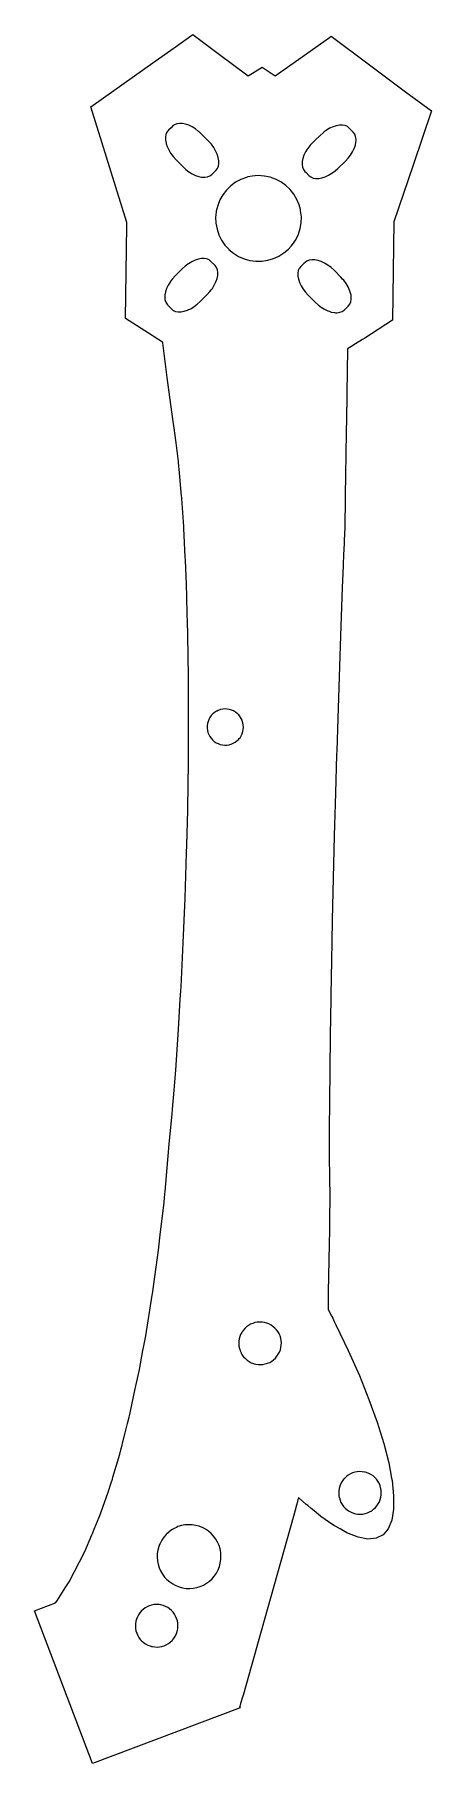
# Model space of a CAD drawing. Header units: millimetres. Extents: x 2 to 40, y 2 to 165.
import ezdxf

# ---------------------------------------------------------------- set-up
doc = ezdxf.new("R2010")
doc.units = ezdxf.units.MM

msp = doc.modelspace()

# ---------------------------------------------------------------- linework, layer by layer
for points in [[(15.12, 60.31), (15.39, 63.16), (15.44, 63.63), (15.58, 65.41), (15.74, 67.28), (16, 71.13), (16.17, 73.94), (16.22, 74.75), (16.24, 75.13), (16.45, 79.26), (16.63, 83.47), (16.76, 87.72), (16.78, 88.46), (16.86, 91.71), (16.86, 91.97), (16.93, 96.19), (16.95, 100.32), (16.94, 104.33), (16.88, 108.18), (16.87, 108.57), (16.85, 109.22), (16.79, 111.62), (16.79, 111.84), (16.75, 112.98), (16.66, 115.27), (16.64, 115.58), (16.5, 118.26), (16.49, 118.43), (16.31, 121.09), (16.3, 121.16), (16.3, 121.18), (16.29, 121.3), (16.06, 123.84), (16.06, 123.89), (16.04, 124.01), (15.99, 124.56), (15.77, 126.33), (15.59, 127.7), (15.45, 128.53), (14.94, 132.47), (14.74, 133.98), (14.62, 134.96), (14.61, 134.98), (14.52, 135.73), (14.51, 135.79), (14.51, 135.79), (14.49, 135.79), (14.48, 135.79), (13.72, 136.28), (13.51, 136.42), (11.03, 138.03), (11.13, 146.72), (11.14, 147.06), (7.75, 157.94), (13.82, 162.24), (15.28, 163.27), (15.8, 163.64), (17.34, 164.73), (18.96, 163.53), (19.74, 162.95), (22.56, 160.85), (23.87, 161.65), (25.09, 160.86), (28.15, 163.02), (29.36, 163.87), (30.2, 164.47), (30.34, 164.57), (33.82, 161.98), (37.35, 159.34), (39.77, 157.55), (38.04, 152.45), (36.24, 147.12), (36.12, 137.85), (33.51, 136.18), (33.29, 136.05), (32.63, 135.63), (32.47, 135.53), (32.35, 135.45), (31.89, 135.16), (31.87, 135.15), (31.89, 135.13), (31.89, 135.13), (31.82, 130.96), (31.81, 130), (31.8, 129.32), (31.75, 126.59), (31.74, 125.98), (31.72, 124.67), (31.72, 124.42), (31.71, 124.12), (31.71, 123.59), (31.63, 118.48), (31.62, 118.23), (31.61, 117.89), (31.53, 116.14), (31.52, 115.93), (31.48, 114.75), (31.39, 112.69), (31.25, 109.05), (31.22, 108.16), (31.12, 105.26), (30.99, 101.36), (30.87, 97.37), (30.86, 97), (30.75, 93.35), (30.64, 89.33), (30.54, 85.35), (30.45, 81.44), (30.41, 79.32), (30.37, 77.65), (30.31, 74.35), (30.31, 74.01), (30.25, 70.56), (30.21, 67.32), (30.18, 64.34), (30.17, 61.71), (30.17, 61.63), (30.17, 59.23), (30.18, 57.16), (30.21, 55.44), (30.22, 54.98), (30.21, 54.67), (30.2, 53.96), (30.19, 52.97), (30.18, 52.2), (30.16, 50.93), (30.08, 46.39), (30.06, 44.78), (30.33, 44.26), (30.37, 44.17), (30.4, 44.11), (30.49, 43.94), (30.64, 43.64), (30.8, 43.32), (31.96, 40.89), (33, 38.54), (33.9, 36.29), (34.67, 34.15), (35.29, 32.16), (35.76, 30.33), (36.03, 28.89), (36.07, 28.68), (36.22, 27.22), (36.22, 26.56), (36.21, 25.96), (36.04, 24.93), (35.71, 24.13), (35.22, 23.56), (34.58, 23.24), (33.8, 23.16), (32.88, 23.34), (31.83, 23.75), (31.18, 24.11), (30.65, 24.41), (30.51, 24.51), (29.38, 25.3), (29.36, 25.32), (28.74, 25.82), (28.47, 26.04), (28.14, 26.31), (28, 26.42), (27.29, 27.08), (27.27, 27.02), (27.23, 26.88), (27.17, 26.65), (27.08, 26.34), (26.83, 25.42), (23.43, 13.28), (23.43, 13.27), (23.34, 12.94), (22.12, 8.57), (22.12, 8.55), (22.06, 8.39), (21.84, 7.68), (21.75, 7.41), (21.74, 7.38), (21.78, 7.29), (7.9, 2.05), (2.47, 16.41), (4.45, 17.16), (4.55, 17.31), (5.42, 18.67), (5.72, 19.13), (7.2, 22), (7.86, 23.57), (7.94, 23.76), (7.98, 23.85), (8.08, 24.1), (8.55, 25.21), (8.69, 25.64), (8.9, 26.15), (9.38, 27.58), (9.67, 28.46), (9.79, 28.8), (9.84, 28.99), (10.17, 30.13), (10.47, 31.16), (10.58, 31.57), (10.64, 31.77), (10.69, 31.99), (10.74, 32.17), (10.99, 33.16), (11.21, 34.05), (11.35, 34.62), (11.39, 34.76), (11.45, 35.03), (11.49, 35.21), (11.94, 37.31), (12.21, 38.55), (12.32, 39.12), (12.65, 40.91), (12.71, 41.19), (12.92, 42.3), (13.53, 46.1), (13.55, 46.25), (14.12, 50.34), (14.32, 52.06), (14.61, 54.55), (14.71, 55.63), (14.73, 55.88), (15.01, 58.84)], [(15.12, 60.31), (15.39, 63.16), (15.44, 63.63), (15.58, 65.41), (15.74, 67.28), (16, 71.13), (16.17, 73.94), (16.22, 74.75), (16.24, 75.13), (16.45, 79.26), (16.63, 83.47), (16.76, 87.72), (16.78, 88.46), (16.86, 91.71), (16.86, 91.97), (16.93, 96.19), (16.95, 100.32), (16.94, 104.33), (16.88, 108.18), (16.87, 108.57), (16.85, 109.22), (16.79, 111.62), (16.79, 111.84), (16.75, 112.98), (16.66, 115.27), (16.64, 115.58), (16.5, 118.26), (16.49, 118.43), (16.31, 121.09), (16.3, 121.16), (16.3, 121.18), (16.29, 121.3), (16.06, 123.84), (16.06, 123.89), (16.04, 124.01), (15.99, 124.56), (15.77, 126.33), (15.59, 127.7), (15.45, 128.53), (14.94, 132.47), (14.74, 133.98), (14.62, 134.96), (14.61, 134.98), (14.52, 135.73), (14.51, 135.79), (14.51, 135.79), (14.49, 135.79), (14.48, 135.79), (13.72, 136.28), (13.51, 136.42), (11.03, 138.03), (11.13, 146.72), (11.14, 147.06), (7.75, 157.94), (13.82, 162.24), (15.28, 163.27), (15.8, 163.64), (17.34, 164.73), (18.96, 163.53), (19.74, 162.95), (22.56, 160.85), (23.87, 161.65), (25.09, 160.86), (28.15, 163.02), (29.36, 163.87), (30.2, 164.47), (30.34, 164.57), (33.82, 161.98), (37.35, 159.34), (39.77, 157.55), (38.04, 152.45), (36.24, 147.12), (36.12, 137.85), (33.51, 136.18), (33.29, 136.05), (32.63, 135.63), (32.47, 135.53), (32.35, 135.45), (31.89, 135.16), (31.87, 135.15), (31.89, 135.13), (31.89, 135.13), (31.82, 130.96), (31.81, 130), (31.8, 129.32), (31.75, 126.59), (31.74, 125.98), (31.72, 124.67), (31.72, 124.42), (31.71, 124.12), (31.71, 123.59), (31.63, 118.48), (31.62, 118.23), (31.61, 117.89), (31.53, 116.14), (31.52, 115.93), (31.48, 114.75), (31.39, 112.69), (31.25, 109.05), (31.22, 108.16), (31.12, 105.26), (30.99, 101.36), (30.87, 97.37), (30.86, 97), (30.75, 93.35), (30.64, 89.33), (30.54, 85.35), (30.45, 81.44), (30.41, 79.32), (30.37, 77.65), (30.31, 74.35), (30.31, 74.01), (30.25, 70.56), (30.21, 67.32), (30.18, 64.34), (30.17, 61.71), (30.17, 61.63), (30.17, 59.23), (30.18, 57.16), (30.21, 55.44), (30.22, 54.98), (30.21, 54.67), (30.2, 53.96), (30.19, 52.97), (30.18, 52.2), (30.16, 50.93), (30.08, 46.39), (30.06, 44.78), (30.33, 44.26), (30.37, 44.17), (30.4, 44.11), (30.49, 43.94), (30.64, 43.64), (30.8, 43.32), (31.96, 40.89), (33, 38.54), (33.9, 36.29), (34.67, 34.15), (35.29, 32.16), (35.76, 30.33), (36.03, 28.89), (36.07, 28.68), (36.22, 27.22), (36.22, 26.56), (36.21, 25.96), (36.04, 24.93), (35.71, 24.13), (35.22, 23.56), (34.58, 23.24), (33.8, 23.16), (32.88, 23.34), (31.83, 23.75), (31.18, 24.11), (30.65, 24.41), (30.51, 24.51), (29.38, 25.3), (29.36, 25.32), (28.74, 25.82), (28.47, 26.04), (28.14, 26.31), (28, 26.42), (27.29, 27.08), (27.27, 27.02), (27.23, 26.88), (27.17, 26.65), (27.08, 26.34), (26.83, 25.42), (23.43, 13.28), (23.43, 13.27), (23.34, 12.94), (22.12, 8.57), (22.12, 8.55), (22.06, 8.39), (21.84, 7.68), (21.75, 7.41), (21.74, 7.38), (21.78, 7.29), (7.9, 2.05), (2.47, 16.41), (4.45, 17.16), (4.55, 17.31), (5.42, 18.67), (5.72, 19.13), (7.2, 22), (7.86, 23.57), (7.94, 23.76), (7.98, 23.85), (8.08, 24.1), (8.55, 25.21), (8.69, 25.64), (8.9, 26.15), (9.38, 27.58), (9.67, 28.46), (9.79, 28.8), (9.84, 28.99), (10.17, 30.13), (10.47, 31.16), (10.58, 31.57), (10.64, 31.77), (10.69, 31.99), (10.74, 32.17), (10.99, 33.16), (11.21, 34.05), (11.35, 34.62), (11.39, 34.76), (11.45, 35.03), (11.49, 35.21), (11.94, 37.31), (12.21, 38.55), (12.32, 39.12), (12.65, 40.91), (12.71, 41.19), (12.92, 42.3), (13.53, 46.1), (13.55, 46.25), (14.12, 50.34), (14.32, 52.06), (14.61, 54.55), (14.71, 55.63), (14.73, 55.88), (15.01, 58.84)], [(14.77, 155.08), (14.77, 154.96), (14.78, 154.81), (14.83, 154.51), (14.85, 154.44), (14.93, 154.2), (15.02, 154.01), (15.08, 153.88), (15.26, 153.57), (15.49, 153.27), (15.74, 152.98), (16.02, 152.69), (16.4, 152.31), (16.68, 152.05), (16.98, 151.82), (17.29, 151.63), (17.6, 151.47), (17.91, 151.37), (18.15, 151.32), (18.17, 151.32), (18.2, 151.31), (18.48, 151.3), (18.73, 151.34), (18.95, 151.43), (19.13, 151.56), (19.32, 151.75), (19.52, 151.94), (19.66, 152.12), (19.75, 152.34), (19.8, 152.59), (19.79, 152.77), (19.79, 152.86), (19.74, 153.16), (19.64, 153.47), (19.49, 153.79), (19.39, 153.97), (19.31, 154.1), (19.09, 154.41), (18.83, 154.69), (18.61, 154.91), (18.17, 155.36), (17.92, 155.6), (17.89, 155.62), (17.59, 155.85), (17.29, 156.05), (16.97, 156.2), (16.66, 156.31), (16.37, 156.36), (16.25, 156.37), (16.09, 156.37), (15.84, 156.34), (15.62, 156.25), (15.44, 156.11), (15.3, 155.97), (15.06, 155.74), (15.05, 155.73), (14.91, 155.55), (14.82, 155.33)], [(14.77, 155.08), (14.77, 154.96), (14.78, 154.81), (14.83, 154.51), (14.85, 154.44), (14.93, 154.2), (15.02, 154.01), (15.08, 153.88), (15.26, 153.57), (15.49, 153.27), (15.74, 152.98), (16.02, 152.69), (16.4, 152.31), (16.68, 152.05), (16.98, 151.82), (17.29, 151.63), (17.6, 151.47), (17.91, 151.37), (18.15, 151.32), (18.17, 151.32), (18.2, 151.31), (18.48, 151.3), (18.73, 151.34), (18.95, 151.43), (19.13, 151.56), (19.32, 151.75), (19.52, 151.94), (19.66, 152.12), (19.75, 152.34), (19.8, 152.59), (19.79, 152.77), (19.79, 152.86), (19.74, 153.16), (19.64, 153.47), (19.49, 153.79), (19.39, 153.97), (19.31, 154.1), (19.09, 154.41), (18.83, 154.69), (18.61, 154.91), (18.17, 155.36), (17.92, 155.6), (17.89, 155.62), (17.59, 155.85), (17.29, 156.05), (16.97, 156.2), (16.66, 156.31), (16.37, 156.36), (16.25, 156.37), (16.09, 156.37), (15.84, 156.34), (15.62, 156.25), (15.44, 156.11), (15.3, 155.97), (15.06, 155.74), (15.05, 155.73), (14.91, 155.55), (14.82, 155.33)], [(32.43, 155.55), (32.38, 155.59), (32.05, 155.94), (31.87, 156.07), (31.65, 156.17), (31.65, 156.17), (31.4, 156.21), (31.13, 156.21), (30.83, 156.16), (30.52, 156.05), (30.2, 155.91), (29.89, 155.72), (29.68, 155.57), (29.58, 155.5), (29.3, 155.24), (28.84, 154.79), (28.63, 154.59), (28.37, 154.31), (28.14, 154.01), (28.1, 153.96), (27.94, 153.7), (27.79, 153.39), (27.69, 153.08), (27.63, 152.78), (27.62, 152.7), (27.62, 152.51), (27.66, 152.25), (27.74, 152.04), (27.88, 151.86), (27.99, 151.74), (28.26, 151.46), (28.44, 151.33), (28.66, 151.23), (28.91, 151.19), (29.15, 151.19), (29.18, 151.19), (29.48, 151.24), (29.79, 151.34), (30.11, 151.49), (30.42, 151.68), (30.72, 151.9), (30.98, 152.13), (31.01, 152.16), (31.68, 152.81), (31.94, 153.09), (32.17, 153.39), (32.36, 153.7), (32.48, 153.95), (32.52, 154.01), (32.62, 154.32), (32.68, 154.61), (32.68, 154.62), (32.69, 154.74), (32.69, 154.89), (32.65, 155.15), (32.56, 155.36)], [(32.43, 155.55), (32.38, 155.59), (32.05, 155.94), (31.87, 156.07), (31.65, 156.17), (31.65, 156.17), (31.4, 156.21), (31.13, 156.21), (30.83, 156.16), (30.52, 156.05), (30.2, 155.91), (29.89, 155.72), (29.68, 155.57), (29.58, 155.5), (29.3, 155.24), (28.84, 154.79), (28.63, 154.59), (28.37, 154.31), (28.14, 154.01), (28.1, 153.96), (27.94, 153.7), (27.79, 153.39), (27.69, 153.08), (27.63, 152.78), (27.62, 152.7), (27.62, 152.51), (27.66, 152.25), (27.74, 152.04), (27.88, 151.86), (27.99, 151.74), (28.26, 151.46), (28.44, 151.33), (28.66, 151.23), (28.91, 151.19), (29.15, 151.19), (29.18, 151.19), (29.48, 151.24), (29.79, 151.34), (30.11, 151.49), (30.42, 151.68), (30.72, 151.9), (30.98, 152.13), (31.01, 152.16), (31.68, 152.81), (31.94, 153.09), (32.17, 153.39), (32.36, 153.7), (32.48, 153.95), (32.52, 154.01), (32.62, 154.32), (32.68, 154.61), (32.68, 154.62), (32.69, 154.74), (32.69, 154.89), (32.65, 155.15), (32.56, 155.36)], [(27.48, 148.15), (27.46, 148.26), (27.34, 148.7), (27.13, 149.22), (26.85, 149.7), (26.5, 150.14), (26.09, 150.53), (25.63, 150.86), (25.13, 151.12), (24.6, 151.31), (24.09, 151.41), (24.05, 151.42), (23.49, 151.46), (22.93, 151.41), (22.53, 151.33), (22.38, 151.29), (21.86, 151.1), (21.36, 150.83), (20.91, 150.5), (20.51, 150.1), (20.16, 149.66), (19.89, 149.17), (19.68, 148.65), (19.55, 148.1), (19.51, 147.73), (19.49, 147.54), (19.51, 146.98), (19.62, 146.42), (19.79, 145.89), (20.02, 145.44), (20.04, 145.39), (20.36, 144.92), (20.72, 144.53), (20.74, 144.51), (21.17, 144.15), (21.65, 143.86), (22.17, 143.63), (22.71, 143.48), (23.27, 143.4), (23.83, 143.41), (24.38, 143.49), (24.92, 143.65), (25.36, 143.84), (25.44, 143.88), (25.91, 144.18), (26.34, 144.55), (26.58, 144.82), (26.71, 144.97), (27.02, 145.43), (27.27, 145.94), (27.44, 146.48), (27.53, 147.03), (27.55, 147.59)], [(27.48, 148.15), (27.46, 148.26), (27.34, 148.7), (27.13, 149.22), (26.85, 149.7), (26.5, 150.14), (26.09, 150.53), (25.63, 150.86), (25.13, 151.12), (24.6, 151.31), (24.09, 151.41), (24.05, 151.42), (23.49, 151.46), (22.93, 151.41), (22.53, 151.33), (22.38, 151.29), (21.86, 151.1), (21.36, 150.83), (20.91, 150.5), (20.51, 150.1), (20.16, 149.66), (19.89, 149.17), (19.68, 148.65), (19.55, 148.1), (19.51, 147.73), (19.49, 147.54), (19.51, 146.98), (19.62, 146.42), (19.79, 145.89), (20.02, 145.44), (20.04, 145.39), (20.36, 144.92), (20.72, 144.53), (20.74, 144.51), (21.17, 144.15), (21.65, 143.86), (22.17, 143.63), (22.71, 143.48), (23.27, 143.4), (23.83, 143.41), (24.38, 143.49), (24.92, 143.65), (25.36, 143.84), (25.44, 143.88), (25.91, 144.18), (26.34, 144.55), (26.58, 144.82), (26.71, 144.97), (27.02, 145.43), (27.27, 145.94), (27.44, 146.48), (27.53, 147.03), (27.55, 147.59)], [(15.53, 138.76), (15.72, 138.68), (15.97, 138.64), (16.24, 138.64), (16.37, 138.66), (16.53, 138.69), (16.84, 138.79), (16.96, 138.85), (17.15, 138.94), (17.46, 139.13), (17.75, 139.35), (18.03, 139.6), (18.16, 139.73), (18.69, 140.26), (18.95, 140.54), (19.08, 140.71), (19.18, 140.84), (19.36, 141.15), (19.51, 141.46), (19.57, 141.62), (19.6, 141.7), (19.62, 141.77), (19.68, 142.07), (19.69, 142.34), (19.65, 142.59), (19.56, 142.81), (19.43, 142.99), (19.4, 143.02), (19.05, 143.38), (18.92, 143.49), (18.88, 143.52), (18.66, 143.62), (18.42, 143.66), (18.15, 143.66), (17.86, 143.6), (17.79, 143.58), (17.55, 143.5), (17.24, 143.36), (16.93, 143.17), (16.87, 143.13), (16.63, 142.95), (16.35, 142.69), (15.69, 142.04), (15.44, 141.76), (15.28, 141.55), (15.21, 141.46), (15.2, 141.44), (15.02, 141.15), (14.87, 140.84), (14.77, 140.53), (14.71, 140.23), (14.71, 140.16), (14.7, 139.96), (14.72, 139.79), (14.74, 139.7), (14.83, 139.48), (14.96, 139.3), (15.06, 139.2), (15.33, 138.91), (15.39, 138.87), (15.51, 138.78)], [(15.53, 138.76), (15.72, 138.68), (15.97, 138.64), (16.24, 138.64), (16.37, 138.66), (16.53, 138.69), (16.84, 138.79), (16.96, 138.85), (17.15, 138.94), (17.46, 139.13), (17.75, 139.35), (18.03, 139.6), (18.16, 139.73), (18.69, 140.26), (18.95, 140.54), (19.08, 140.71), (19.18, 140.84), (19.36, 141.15), (19.51, 141.46), (19.57, 141.62), (19.6, 141.7), (19.62, 141.77), (19.68, 142.07), (19.69, 142.34), (19.65, 142.59), (19.56, 142.81), (19.43, 142.99), (19.4, 143.02), (19.05, 143.38), (18.92, 143.49), (18.88, 143.52), (18.66, 143.62), (18.42, 143.66), (18.15, 143.66), (17.86, 143.6), (17.79, 143.58), (17.55, 143.5), (17.24, 143.36), (16.93, 143.17), (16.87, 143.13), (16.63, 142.95), (16.35, 142.69), (15.69, 142.04), (15.44, 141.76), (15.28, 141.55), (15.21, 141.46), (15.2, 141.44), (15.02, 141.15), (14.87, 140.84), (14.77, 140.53), (14.71, 140.23), (14.71, 140.16), (14.7, 139.96), (14.72, 139.79), (14.74, 139.7), (14.83, 139.48), (14.96, 139.3), (15.06, 139.2), (15.33, 138.91), (15.39, 138.87), (15.51, 138.78)], [(30.38, 138.62), (30.65, 138.57), (30.77, 138.56), (30.92, 138.56), (31.17, 138.6), (31.37, 138.67), (31.39, 138.68), (31.57, 138.81), (31.62, 138.86), (31.66, 138.9), (31.96, 139.19), (32.1, 139.37), (32.2, 139.58), (32.24, 139.82), (32.24, 140.1), (32.22, 140.2), (32.18, 140.39), (32.08, 140.69), (31.94, 141), (31.85, 141.16), (31.75, 141.31), (31.53, 141.61), (31.42, 141.73), (31.27, 141.89), (30.62, 142.55), (30.34, 142.81), (30.04, 143.03), (30.04, 143.03), (29.73, 143.22), (29.42, 143.37), (29.11, 143.48), (28.81, 143.53), (28.76, 143.54), (28.53, 143.54), (28.28, 143.51), (28.07, 143.42), (27.89, 143.29), (27.79, 143.2), (27.49, 142.91), (27.37, 142.75), (27.35, 142.73), (27.26, 142.52), (27.22, 142.28), (27.22, 142), (27.27, 141.71), (27.3, 141.63), (27.37, 141.41), (27.52, 141.1), (27.71, 140.79), (27.93, 140.49), (28.18, 140.21), (28.27, 140.12), (28.41, 139.98), (28.84, 139.55), (29.12, 139.29), (29.32, 139.14), (29.42, 139.07), (29.73, 138.88), (30.04, 138.73), (30.16, 138.69), (30.35, 138.62)], [(30.38, 138.62), (30.65, 138.57), (30.77, 138.56), (30.92, 138.56), (31.17, 138.6), (31.37, 138.67), (31.39, 138.68), (31.57, 138.81), (31.62, 138.86), (31.66, 138.9), (31.96, 139.19), (32.1, 139.37), (32.2, 139.58), (32.24, 139.82), (32.24, 140.1), (32.22, 140.2), (32.18, 140.39), (32.08, 140.69), (31.94, 141), (31.85, 141.16), (31.75, 141.31), (31.53, 141.61), (31.42, 141.73), (31.27, 141.89), (30.62, 142.55), (30.34, 142.81), (30.04, 143.03), (30.04, 143.03), (29.73, 143.22), (29.42, 143.37), (29.11, 143.48), (28.81, 143.53), (28.76, 143.54), (28.53, 143.54), (28.28, 143.51), (28.07, 143.42), (27.89, 143.29), (27.79, 143.2), (27.49, 142.91), (27.37, 142.75), (27.35, 142.73), (27.26, 142.52), (27.22, 142.28), (27.22, 142), (27.27, 141.71), (27.3, 141.63), (27.37, 141.41), (27.52, 141.1), (27.71, 140.79), (27.93, 140.49), (28.18, 140.21), (28.27, 140.12), (28.41, 139.98), (28.84, 139.55), (29.12, 139.29), (29.32, 139.14), (29.42, 139.07), (29.73, 138.88), (30.04, 138.73), (30.16, 138.69), (30.35, 138.62)], [(22.05, 99.97), (21.99, 100.17), (21.97, 100.21), (21.9, 100.36), (21.8, 100.54), (21.66, 100.71), (21.52, 100.85), (21.35, 100.98), (21.17, 101.09), (20.98, 101.17), (20.78, 101.23), (20.57, 101.26), (20.36, 101.27), (20.15, 101.25), (19.94, 101.21), (19.74, 101.14), (19.62, 101.08), (19.56, 101.05), (19.38, 100.94), (19.22, 100.8), (19.08, 100.65), (18.95, 100.48), (18.85, 100.29), (18.78, 100.1), (18.72, 99.9), (18.7, 99.69), (18.69, 99.48), (18.72, 99.27), (18.77, 99.07), (18.84, 98.87), (18.94, 98.69), (19.06, 98.51), (19.2, 98.36), (19.36, 98.22), (19.53, 98.1), (19.72, 98.01), (19.92, 97.93), (20.12, 97.89), (20.33, 97.87), (20.54, 97.87), (20.75, 97.9), (20.81, 97.92), (20.95, 97.96), (21.14, 98.04), (21.33, 98.14), (21.49, 98.27), (21.65, 98.41), (21.7, 98.48), (21.78, 98.57), (21.89, 98.75), (21.98, 98.94), (22.05, 99.14), (22.09, 99.35), (22.1, 99.56), (22.09, 99.76)], [(22.05, 99.97), (21.99, 100.17), (21.97, 100.21), (21.9, 100.36), (21.8, 100.54), (21.66, 100.71), (21.52, 100.85), (21.35, 100.98), (21.17, 101.09), (20.98, 101.17), (20.78, 101.23), (20.57, 101.26), (20.36, 101.27), (20.15, 101.25), (19.94, 101.21), (19.74, 101.14), (19.62, 101.08), (19.56, 101.05), (19.38, 100.94), (19.22, 100.8), (19.08, 100.65), (18.95, 100.48), (18.85, 100.29), (18.78, 100.1), (18.72, 99.9), (18.7, 99.69), (18.69, 99.48), (18.72, 99.27), (18.77, 99.07), (18.84, 98.87), (18.94, 98.69), (19.06, 98.51), (19.2, 98.36), (19.36, 98.22), (19.53, 98.1), (19.72, 98.01), (19.92, 97.93), (20.12, 97.89), (20.33, 97.87), (20.54, 97.87), (20.75, 97.9), (20.81, 97.92), (20.95, 97.96), (21.14, 98.04), (21.33, 98.14), (21.49, 98.27), (21.65, 98.41), (21.7, 98.48), (21.78, 98.57), (21.89, 98.75), (21.98, 98.94), (22.05, 99.14), (22.09, 99.35), (22.1, 99.56), (22.09, 99.76)], [(25.11, 40.19), (25.25, 40.36), (25.38, 40.55), (25.49, 40.75), (25.57, 40.96), (25.63, 41.18), (25.66, 41.4), (25.67, 41.62), (25.65, 41.84), (25.61, 42.06), (25.54, 42.28), (25.48, 42.42), (25.45, 42.49), (25.34, 42.68), (25.21, 42.86), (25.05, 43.02), (24.88, 43.17), (24.7, 43.3), (24.5, 43.4), (24.29, 43.48), (24.07, 43.54), (23.85, 43.58), (23.83, 43.58), (23.63, 43.58), (23.4, 43.57), (23.18, 43.53), (22.97, 43.46), (22.76, 43.37), (22.57, 43.26), (22.39, 43.12), (22.22, 42.97), (22.08, 42.8), (21.98, 42.67), (21.95, 42.61), (21.84, 42.42), (21.76, 42.21), (21.71, 41.99), (21.67, 41.77), (21.66, 41.54), (21.68, 41.32), (21.72, 41.1), (21.75, 41.01), (21.79, 40.88), (21.88, 40.68), (21.99, 40.48), (22.12, 40.3), (22.28, 40.14), (22.45, 39.99), (22.63, 39.86), (22.83, 39.76), (23.04, 39.68), (23.12, 39.66), (23.26, 39.62), (23.48, 39.59), (23.7, 39.58), (23.93, 39.6), (24.15, 39.64), (24.36, 39.7), (24.57, 39.79), (24.76, 39.91), (24.94, 40.04)], [(25.11, 40.19), (25.25, 40.36), (25.38, 40.55), (25.49, 40.75), (25.57, 40.96), (25.63, 41.18), (25.66, 41.4), (25.67, 41.62), (25.65, 41.84), (25.61, 42.06), (25.54, 42.28), (25.48, 42.42), (25.45, 42.49), (25.34, 42.68), (25.21, 42.86), (25.05, 43.02), (24.88, 43.17), (24.7, 43.3), (24.5, 43.4), (24.29, 43.48), (24.07, 43.54), (23.85, 43.58), (23.83, 43.58), (23.63, 43.58), (23.4, 43.57), (23.18, 43.53), (22.97, 43.46), (22.76, 43.37), (22.57, 43.26), (22.39, 43.12), (22.22, 42.97), (22.08, 42.8), (21.98, 42.67), (21.95, 42.61), (21.84, 42.42), (21.76, 42.21), (21.71, 41.99), (21.67, 41.77), (21.66, 41.54), (21.68, 41.32), (21.72, 41.1), (21.75, 41.01), (21.79, 40.88), (21.88, 40.68), (21.99, 40.48), (22.12, 40.3), (22.28, 40.14), (22.45, 39.99), (22.63, 39.86), (22.83, 39.76), (23.04, 39.68), (23.12, 39.66), (23.26, 39.62), (23.48, 39.59), (23.7, 39.58), (23.93, 39.6), (24.15, 39.64), (24.36, 39.7), (24.57, 39.79), (24.76, 39.91), (24.94, 40.04)], [(32.58, 29.45), (32.36, 29.39), (32.16, 29.3), (31.96, 29.18), (31.78, 29.05), (31.62, 28.9), (31.58, 28.86), (31.47, 28.73), (31.34, 28.54), (31.24, 28.34), (31.16, 28.13), (31.1, 27.92), (31.07, 27.7), (31.06, 27.47), (31.08, 27.25), (31.11, 27.04), (31.12, 27.03), (31.18, 26.81), (31.27, 26.61), (31.39, 26.41), (31.52, 26.23), (31.67, 26.07), (31.84, 25.92), (32.03, 25.79), (32.23, 25.69), (32.44, 25.61), (32.65, 25.55), (32.84, 25.52), (32.87, 25.52), (33.1, 25.51), (33.32, 25.52), (33.54, 25.57), (33.76, 25.63), (33.96, 25.72), (34.16, 25.83), (34.34, 25.97), (34.5, 26.12), (34.65, 26.29), (34.71, 26.38), (34.78, 26.48), (34.88, 26.68), (34.96, 26.89), (35.02, 27.1), (35.05, 27.32), (35.06, 27.55), (35.05, 27.77), (35, 27.99), (34.94, 28.21), (34.85, 28.41), (34.83, 28.44), (34.73, 28.61), (34.6, 28.79), (34.45, 28.95), (34.28, 29.1), (34.09, 29.23), (33.89, 29.33), (33.68, 29.41), (33.55, 29.45), (33.47, 29.47), (33.25, 29.5), (33.02, 29.51), (32.8, 29.49)], [(32.58, 29.45), (32.36, 29.39), (32.16, 29.3), (31.96, 29.18), (31.78, 29.05), (31.62, 28.9), (31.58, 28.86), (31.47, 28.73), (31.34, 28.54), (31.24, 28.34), (31.16, 28.13), (31.1, 27.92), (31.07, 27.7), (31.06, 27.47), (31.08, 27.25), (31.11, 27.04), (31.12, 27.03), (31.18, 26.81), (31.27, 26.61), (31.39, 26.41), (31.52, 26.23), (31.67, 26.07), (31.84, 25.92), (32.03, 25.79), (32.23, 25.69), (32.44, 25.61), (32.65, 25.55), (32.84, 25.52), (32.87, 25.52), (33.1, 25.51), (33.32, 25.52), (33.54, 25.57), (33.76, 25.63), (33.96, 25.72), (34.16, 25.83), (34.34, 25.97), (34.5, 26.12), (34.65, 26.29), (34.71, 26.38), (34.78, 26.48), (34.88, 26.68), (34.96, 26.89), (35.02, 27.1), (35.05, 27.32), (35.06, 27.55), (35.05, 27.77), (35, 27.99), (34.94, 28.21), (34.85, 28.41), (34.83, 28.44), (34.73, 28.61), (34.6, 28.79), (34.45, 28.95), (34.28, 29.1), (34.09, 29.23), (33.89, 29.33), (33.68, 29.41), (33.55, 29.45), (33.47, 29.47), (33.25, 29.5), (33.02, 29.51), (32.8, 29.49)], [(19.72, 20.26), (19.85, 20.57), (19.93, 20.9), (19.98, 21.23), (19.99, 21.57), (19.97, 21.9), (19.91, 22.23), (19.81, 22.56), (19.73, 22.74), (19.67, 22.87), (19.5, 23.16), (19.3, 23.43), (19.08, 23.68), (18.82, 23.89), (18.54, 24.08), (18.24, 24.24), (17.96, 24.35), (17.93, 24.36), (17.6, 24.45), (17.27, 24.5), (16.93, 24.51), (16.6, 24.49), (16.27, 24.43), (15.95, 24.33), (15.8, 24.26), (15.64, 24.19), (15.35, 24.02), (15.08, 23.82), (14.83, 23.59), (14.61, 23.34), (14.42, 23.06), (14.26, 22.76), (14.22, 22.65), (14.14, 22.45), (14.05, 22.12), (14, 21.79), (13.99, 21.45), (14.02, 21.12), (14.08, 20.79), (14.18, 20.47), (14.31, 20.16), (14.48, 19.86), (14.68, 19.59), (14.91, 19.35), (15.17, 19.13), (15.45, 18.94), (15.67, 18.82), (15.74, 18.78), (16.06, 18.66), (16.38, 18.57), (16.71, 18.52), (17.05, 18.51), (17.39, 18.53), (17.72, 18.6), (17.92, 18.66), (18.04, 18.7), (18.35, 18.83), (18.64, 19), (18.91, 19.2), (19.16, 19.43), (19.38, 19.69), (19.57, 19.96), (19.59, 20.02)], [(19.72, 20.26), (19.85, 20.57), (19.93, 20.9), (19.98, 21.23), (19.99, 21.57), (19.97, 21.9), (19.91, 22.23), (19.81, 22.56), (19.73, 22.74), (19.67, 22.87), (19.5, 23.16), (19.3, 23.43), (19.08, 23.68), (18.82, 23.89), (18.54, 24.08), (18.24, 24.24), (17.96, 24.35), (17.93, 24.36), (17.6, 24.45), (17.27, 24.5), (16.93, 24.51), (16.6, 24.49), (16.27, 24.43), (15.95, 24.33), (15.8, 24.26), (15.64, 24.19), (15.35, 24.02), (15.08, 23.82), (14.83, 23.59), (14.61, 23.34), (14.42, 23.06), (14.26, 22.76), (14.22, 22.65), (14.14, 22.45), (14.05, 22.12), (14, 21.79), (13.99, 21.45), (14.02, 21.12), (14.08, 20.79), (14.18, 20.47), (14.31, 20.16), (14.48, 19.86), (14.68, 19.59), (14.91, 19.35), (15.17, 19.13), (15.45, 18.94), (15.67, 18.82), (15.74, 18.78), (16.06, 18.66), (16.38, 18.57), (16.71, 18.52), (17.05, 18.51), (17.39, 18.53), (17.72, 18.6), (17.92, 18.66), (18.04, 18.7), (18.35, 18.83), (18.64, 19), (18.91, 19.2), (19.16, 19.43), (19.38, 19.69), (19.57, 19.96), (19.59, 20.02)], [(15.94, 14.82), (15.95, 15.04), (15.93, 15.26), (15.89, 15.48), (15.82, 15.7), (15.73, 15.91), (15.62, 16.1), (15.49, 16.28), (15.34, 16.44), (15.16, 16.59), (15.13, 16.62), (14.98, 16.72), (14.78, 16.82), (14.57, 16.9), (14.35, 16.96), (14.17, 16.99), (14.13, 17), (13.91, 17), (13.68, 16.99), (13.46, 16.95), (13.25, 16.88), (13.04, 16.79), (12.85, 16.68), (12.67, 16.54), (12.5, 16.39), (12.36, 16.22), (12.3, 16.14), (12.23, 16.03), (12.13, 15.84), (12.04, 15.63), (11.99, 15.44), (11.99, 15.41), (11.95, 15.19), (11.95, 14.96), (11.96, 14.74), (12, 14.52), (12.07, 14.3), (12.16, 14.1), (12.27, 13.9), (12.41, 13.72), (12.56, 13.56), (12.64, 13.49), (12.73, 13.41), (12.91, 13.29), (13.11, 13.18), (13.32, 13.1), (13.47, 13.06), (13.54, 13.04), (13.76, 13.01), (13.99, 13), (14.21, 13.02), (14.43, 13.06), (14.64, 13.13), (14.85, 13.21), (15.05, 13.33), (15.23, 13.46), (15.39, 13.61), (15.43, 13.66), (15.54, 13.78), (15.66, 13.97), (15.77, 14.17), (15.85, 14.38), (15.91, 14.59), (15.93, 14.73)], [(15.94, 14.82), (15.95, 15.04), (15.93, 15.26), (15.89, 15.48), (15.82, 15.7), (15.73, 15.91), (15.62, 16.1), (15.49, 16.28), (15.34, 16.44), (15.16, 16.59), (15.13, 16.62), (14.98, 16.72), (14.78, 16.82), (14.57, 16.9), (14.35, 16.96), (14.17, 16.99), (14.13, 17), (13.91, 17), (13.68, 16.99), (13.46, 16.95), (13.25, 16.88), (13.04, 16.79), (12.85, 16.68), (12.67, 16.54), (12.5, 16.39), (12.36, 16.22), (12.3, 16.14), (12.23, 16.03), (12.13, 15.84), (12.04, 15.63), (11.99, 15.44), (11.99, 15.41), (11.95, 15.19), (11.95, 14.96), (11.96, 14.74), (12, 14.52), (12.07, 14.3), (12.16, 14.1), (12.27, 13.9), (12.41, 13.72), (12.56, 13.56), (12.64, 13.49), (12.73, 13.41), (12.91, 13.29), (13.11, 13.18), (13.32, 13.1), (13.47, 13.06), (13.54, 13.04), (13.76, 13.01), (13.99, 13), (14.21, 13.02), (14.43, 13.06), (14.64, 13.13), (14.85, 13.21), (15.05, 13.33), (15.23, 13.46), (15.39, 13.61), (15.43, 13.66), (15.54, 13.78), (15.66, 13.97), (15.77, 14.17), (15.85, 14.38), (15.91, 14.59), (15.93, 14.73)]]:
    msp.add_lwpolyline(points, close=True)

doc.saveas('drawing.dxf')
